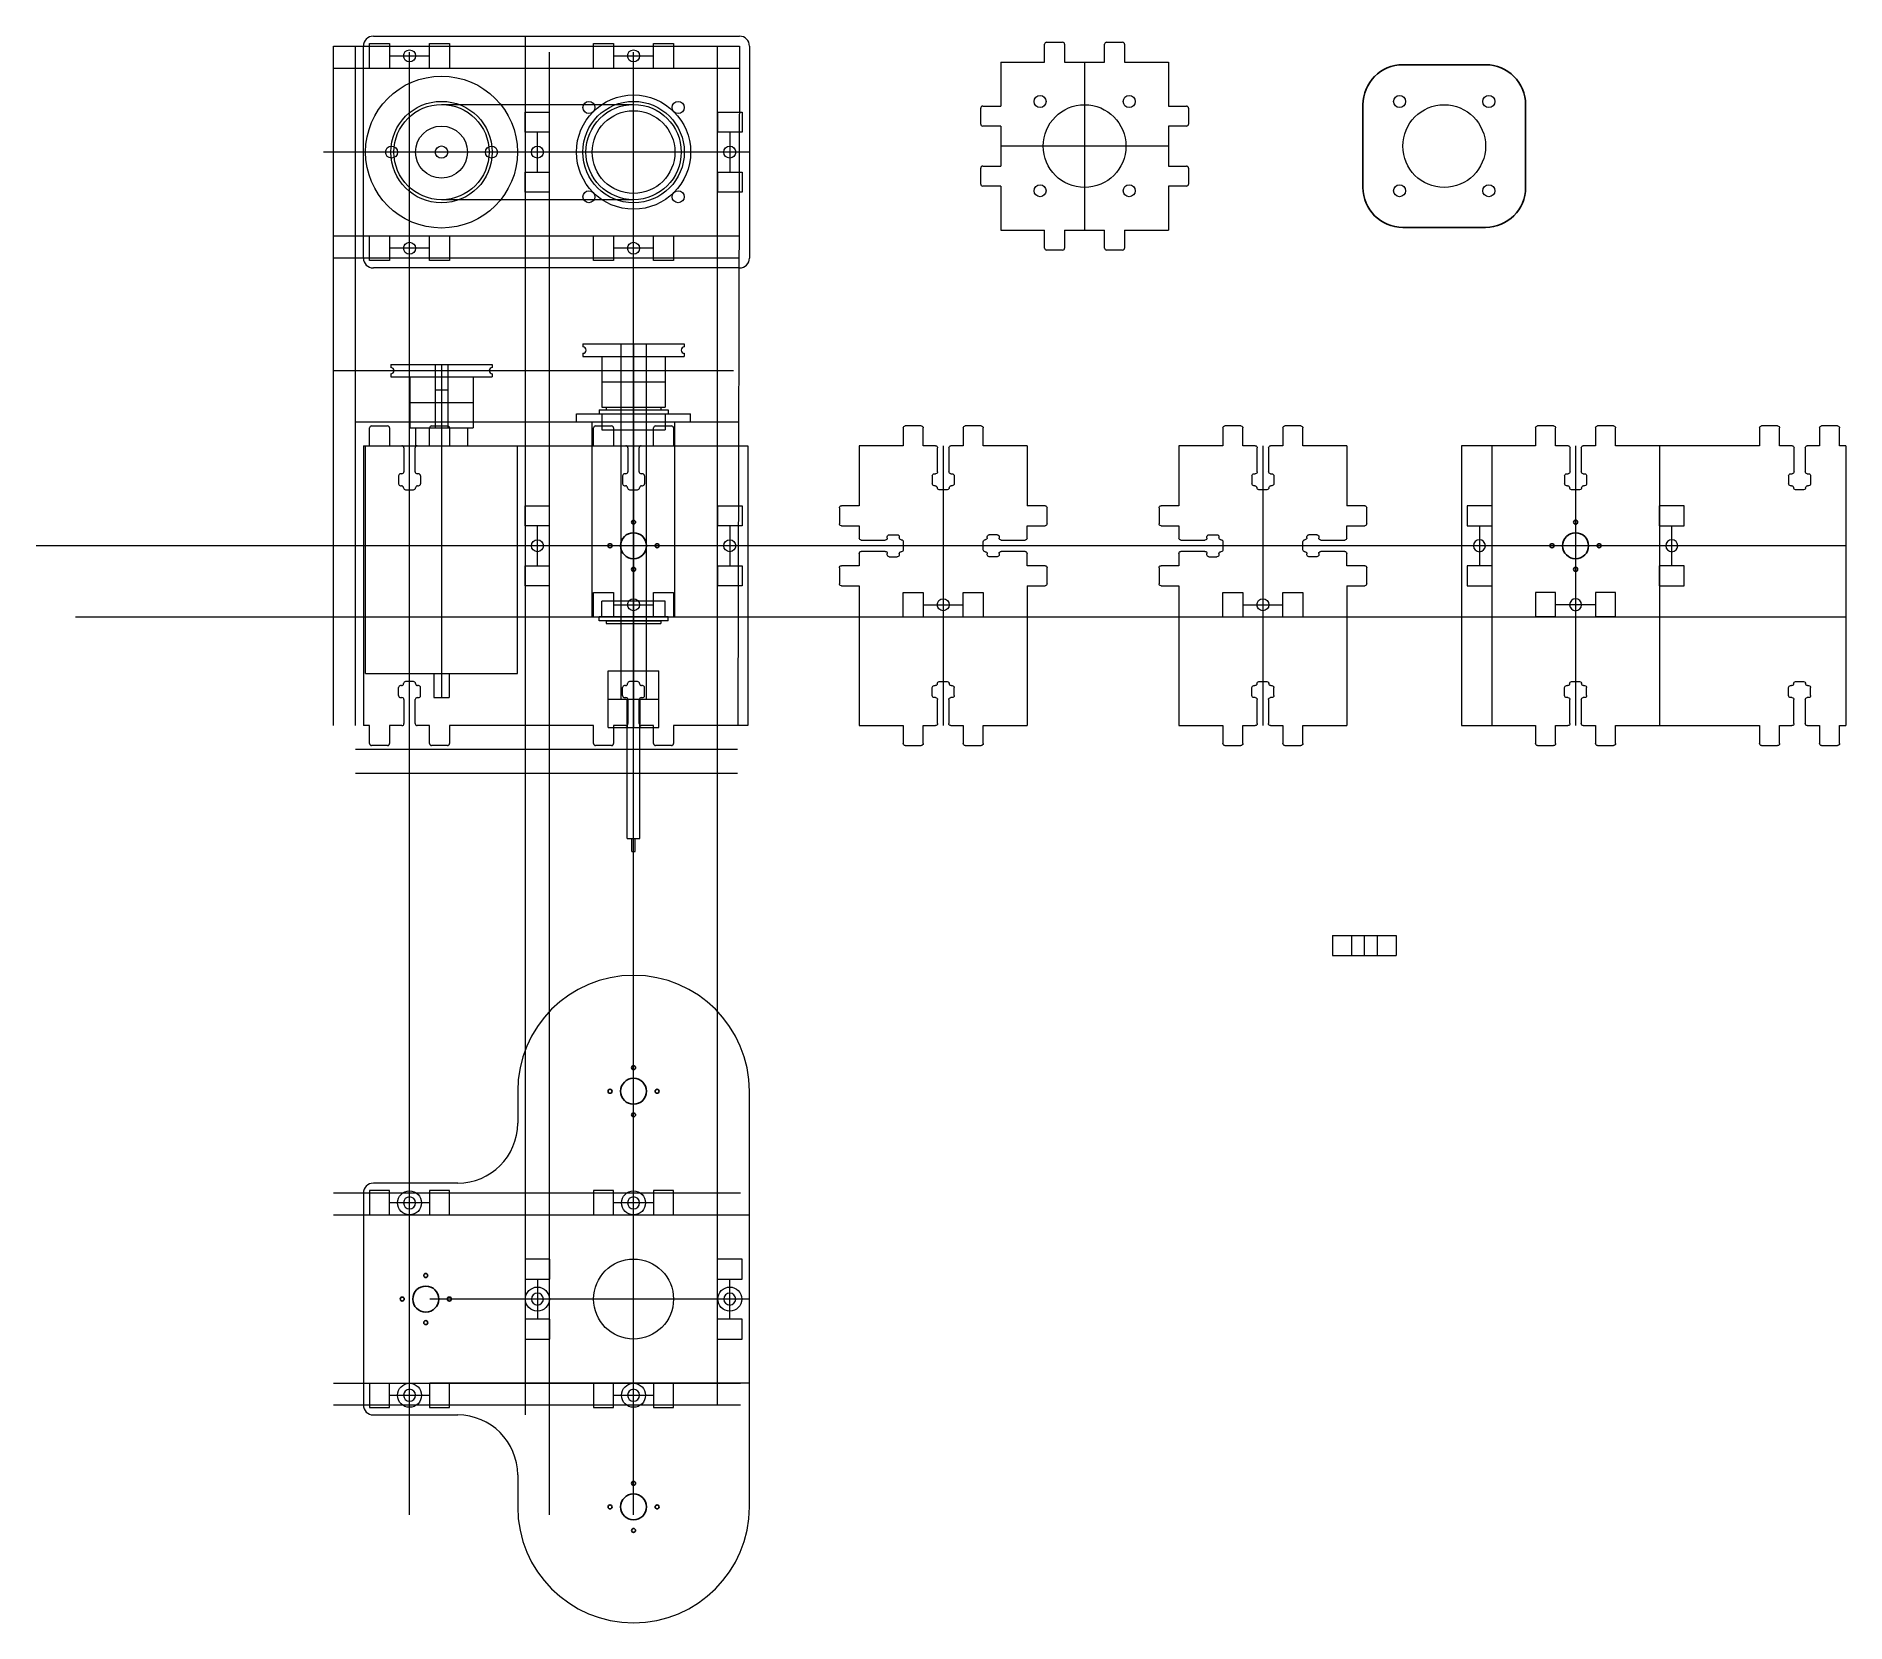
# Model space of a CAD drawing. Header units: millimetres. Extents: x -122 to 330, y -260 to 138.
import ezdxf

# ---------------------------------------------------------------- set-up
doc = ezdxf.new("R2010")
doc.units = ezdxf.units.MM
doc.layers.get('0').update_dxf_attribs({"linetype": 'CONTINUOUS', "lineweight": 25, "true_color": 0x000000})
for name, color, linetype, lineweight, true_color in [('01 - Front', 7, 'CONTINUOUS', 0, 0x000000), ('02 -Top', 7, 'CONTINUOUS', 0, 0x000000), ('03 - Left', 7, 'CONTINUOUS', 0, 0x000000), ('04 - Right', 7, 'CONTINUOUS', 0, 0x000000), ('05 - Bottom', 7, 'CONTINUOUS', 0, 0x000000), ('07 - Mount', 7, 'CONTINUOUS', 0, 0x000000), ('08 - Support', 7, 'CONTINUOUS', 0, 0x000000), ('Drawings', 5, 'CONTINUOUS', 0, 0x0000ff), ('Drawings - Belt', 1, 'CONTINUOUS', 0, 0xff0000), ('Drawings - Coupling', 7, 'CONTINUOUS', 0, 0x000000), ('Drawings - Drive Shaft', 1, 'CONTINUOUS', 0, 0xff0000), ('Drawings - End Mill', 1, 'CONTINUOUS', 0, 0xff0000), ('Drawings - Flange', 3, 'CONTINUOUS', 0, 0x00ff00), ('Drawings - Kysan 1112016 - Side', 3, 'CONTINUOUS', 0, 0x00ff00), ('Drawings - Motor Pulley', 7, 'CONTINUOUS', 0, 0x000000), ('Drawings - O-Ring', 7, 'CONTINUOUS', 0, 0x000000), ('Drawings - Pulley', 4, 'CONTINUOUS', 0, 0x00ffff), ('Drawings - R4 Bearing', 2, 'CONTINUOUS', 0, 0xffff00), ('Drawings - R4F Bearing', 2, 'CONTINUOUS', 0, 0xffff00), ('Drawings - Shaft Pulley', 7, 'CONTINUOUS', 0, 0x000000)]:
    doc.layers.add(name, color=color, linetype=linetype, lineweight=lineweight, true_color=true_color)

# ---------------------------------------------------------------- blocks, each defined once
blk = doc.blocks.new('tgrips-5')
for p, q in [((-9.5, 5), (-5.5, 5)), ((5.5, 5), (9.5, 5)), ((-10, 0), (-10, 4.5)), ((-5, 4.5), (-5, 0)), ((-5, 0), (-1.92, 0)), ((1.9, 0), (5, 0)), ((5, 0), (5, 4.5)), ((10, 4.5), (10, 0)), ((-1.42, -0.5), (-1.42, -6.5)), ((1.4, -6.5), (1.4, -0.5)), ((-2.75, -7.5), (-2.75, -9.5)), ((-1.92, -7), (-2.25, -7)), ((2.25, -7), (1.9, -7)), ((2.75, -7.5), (2.75, -9.5)), ((-2.25, -10), (-2, -10)), ((-1.5, -10.5), (-1.5, -10.5)), ((-1, -11), (1, -11)), ((1.5, -10.5), (1.5, -10.5)), ((2, -10), (2.25, -10))]:
    blk.add_line(p, q)
for centre, start, end in [((-9.5, 4.5), 90, 180), ((-5.5, 4.5), 0, 90), ((5.5, 4.5), 90, 180), ((9.5, 4.5), 0, 90), ((-1.92, -0.5), 0.0051, 90), ((1.9, -0.5), 89.9286, 180), ((-2.25, -7.5), 90.055, 179.9104), ((-1.92, -6.5), 270.055, 0.0051), ((1.9, -6.5), 180, 269.9456), ((2.25, -7.5), 359.9519, 89.9456), ((-2.25, -9.5), 179.9104, 270), ((-2, -10.5), 0, 90), ((-1, -10.5), 180, 270), ((1, -10.5), 270, 0), ((2, -10.5), 90, 180), ((2.25, -9.5), 270, 359.9519)]:
    blk.add_arc(centre, 0.5, start, end)
blk = doc.blocks.new('tcutout-5')
for p, q in [((-10, 6.15), (-5, 6.15)), ((-10, 0), (-10, 6.15)), ((-5, 6.15), (-5, 0)), ((5, 6.15), (10, 6.15)), ((5, 0), (5, 6.15)), ((10, 6.15), (10, 0)), ((-10, 0), (-5, 0)), ((5, 0), (10, 0))]:
    blk.add_line(p, q)
blk.add_circle((0, 3.075), 1.5)
at = {"layer": 'Drawings'}
blk.add_line((-5, 3.075), (5, 3.075), dxfattribs=at)

msp = doc.modelspace()

# ---------------------------------------------------------------- linework, layer by layer
for p, q in [((219.65, 130.35), (240.35, 130.35)), ((209.65, 99.65), (209.65, 120.35)), ((250.35, 99.65), (250.35, 120.35)), ((219.65, 89.65), (240.35, 89.65))]:
    msp.add_line(p, q)
for centre, radius in [((27.12, 15.9), 0.5), ((262.88, 15.9), 0.5), ((21.23, 10), 0.5), ((27.12, 10), 3.25), ((33.02, 10), 0.5), ((256.98, 10), 0.5), ((262.88, 10), 3.25), ((268.77, 10), 0.5), ((27.12, 4.1), 0.5), ((262.88, 4.1), 0.5), ((27.12, -120.6), 0.5), ((21.23, -126.5), 0.5), ((27.12, -126.5), 3.25), ((33.02, -126.5), 0.5), ((27.12, -132.4), 0.5), ((-24.88, -178.5), 3.25), ((-24.88, -172.6), 0.5), ((-30.78, -178.5), 0.5), ((-18.98, -178.5), 0.5), ((-24.88, -184.4), 0.5), ((27.12, -224.6), 0.5), ((21.23, -230.5), 0.5), ((27.12, -230.5), 3.25), ((33.02, -230.5), 0.5), ((27.12, -236.4), 0.5)]:
    msp.add_circle(centre, radius)
for centre, start, end in [((219.65, 120.35), 90, 180), ((240.35, 120.35), 0, 90), ((219.65, 99.65), 180, 270), ((240.35, 99.65), 270, 0)]:
    msp.add_arc(centre, 10, start, end)
at = {"layer": '01 - Front'}
for p, q in [((-40.5, 35), (-40.5, -35)), ((-40.5, 35), (-38.94, 35)), ((-18.94, 35), (17.12, 35)), ((37.12, 35), (55.69, 35)), ((55.69, 35), (55.69, -35)), ((234.31, 35), (234.31, -35)), ((252.88, 35), (234.31, 35)), ((308.94, 35), (272.88, 35)), ((330.5, 35), (328.94, 35)), ((330.5, 35), (330.5, -35)), ((-38.94, -35), (-40.5, -35)), ((17.12, -35), (-18.94, -35)), ((55.69, -35), (37.12, -35)), ((234.31, -35), (252.88, -35)), ((272.88, -35), (308.94, -35)), ((328.94, -35), (330.5, -35))]:
    msp.add_line(p, q, dxfattribs=at)
at = {"layer": '02 -Top'}
for p, q in [((-38, 137.5), (53.63, 137.5)), ((-40.5, 82), (-40.5, 135)), ((56.12, 135), (56.12, 82)), ((53.63, 79.5), (-38, 79.5))]:
    msp.add_line(p, q, dxfattribs=at)
for centre, radius in [((128.84, 121.16), 1.5), ((151.16, 121.16), 1.5), ((218.84, 121.16), 1.5), ((241.16, 121.16), 1.5), ((15.96, 119.66), 1.5), ((27.12, 108.5), 10.35), ((38.29, 119.66), 1.5), ((140, 110), 10.35), ((230, 110), 10.35), ((-20.94, 108.5), 6.5), ((-33.44, 108.5), 1.5), ((-8.44, 108.5), 1.5), ((128.84, 98.84), 1.5), ((151.16, 98.84), 1.5), ((218.84, 98.84), 1.5), ((241.16, 98.84), 1.5), ((15.96, 97.34), 1.5), ((38.29, 97.34), 1.5)]:
    msp.add_circle(centre, radius, dxfattribs=at)
for centre, start, end in [((-38, 135), 90, 180), ((53.63, 135), 0, 90), ((-38, 82), 180, 270), ((53.63, 82), 270, 0)]:
    msp.add_arc(centre, 2.5, start, end, dxfattribs=at)
at = {"layer": '03 - Left'}
for p, q in [((94.62, 35), (83.62, 35)), ((83.62, 35), (83.62, 20)), ((125.62, 35), (114.62, 35)), ((125.62, 35), (125.62, 20)), ((174.62, 35), (163.62, 35)), ((163.62, 35), (163.62, 20)), ((205.62, 35), (194.62, 35)), ((205.62, 35), (205.62, 20)), ((83.62, 0), (83.62, -35)), ((125.62, 0), (125.62, -35)), ((163.62, 0), (163.62, -35)), ((205.62, 0), (205.62, -35)), ((83.62, -35), (94.62, -35)), ((114.62, -35), (125.62, -35)), ((163.62, -35), (174.62, -35)), ((194.62, -35), (205.62, -35))]:
    msp.add_line(p, q, dxfattribs=at)
at = {"layer": '05 - Bottom'}
for p, q in [((-1.88, -126.5), (-1.88, -134.5)), ((56.12, -230.5), (56.12, -126.5)), ((-40.5, -152), (-40.5, -205)), ((-16.88, -149.5), (-38, -149.5)), ((-38, -207.5), (-16.88, -207.5)), ((-1.88, -222.5), (-1.88, -230.5))]:
    msp.add_line(p, q, dxfattribs=at)
msp.add_circle((27.12, -178.5), 10, dxfattribs=at)
for centre, radius, start, end in [((27.12, -126.5), 29, 0, 180), ((-16.88, -134.5), 15, 270, 0), ((-38, -152), 2.5, 90, 180), ((-38, -205), 2.5, 180, 270), ((-16.88, -222.5), 15, 0, 90), ((27.12, -230.5), 29, 180, 0)]:
    msp.add_arc(centre, radius, start, end, dxfattribs=at)
at = {"layer": '07 - Mount'}
for p, q in [((-1.88, -126.5), (-1.88, -134.5)), ((56.12, -230.5), (56.12, -126.5)), ((-40.5, -152), (-40.5, -205)), ((-16.88, -149.5), (-38, -149.5)), ((-38, -207.5), (-16.88, -207.5)), ((-1.88, -222.5), (-1.88, -230.5))]:
    msp.add_line(p, q, dxfattribs=at)
for centre, radius in [((-28.94, -154.43), 3), ((27.12, -154.43), 3), ((27.12, -178.5), 10), ((3.05, -178.5), 3), ((51.2, -178.5), 3), ((-28.94, -202.58), 3), ((27.12, -202.58), 3)]:
    msp.add_circle(centre, radius, dxfattribs=at)
for centre, radius, start, end in [((27.12, -126.5), 29, 0, 180), ((-16.88, -134.5), 15, 270, 0), ((-38, -152), 2.5, 90, 180), ((-38, -205), 2.5, 180, 270), ((-16.88, -222.5), 15, 0, 90), ((27.12, -230.5), 29, 180, 0)]:
    msp.add_arc(centre, radius, start, end, dxfattribs=at)
at = {"layer": '08 - Support'}
for p, q in [((130.5, 136), (134.5, 136)), ((145.5, 136), (149.5, 136)), ((130, 131), (130, 135.5)), ((135, 135.5), (135, 131)), ((145, 131), (145, 135.5)), ((150, 135.5), (150, 131)), ((119, 131), (119, 120)), ((119, 131), (130, 131)), ((135, 131), (145, 131)), ((150, 131), (161, 131)), ((161, 131), (161, 120)), ((114, 115.5), (114, 119.5)), ((114.5, 120), (119, 120)), ((161, 120), (165.5, 120)), ((166, 119.5), (166, 115.5)), ((119, 115), (114.5, 115)), ((119, 115), (119, 105)), ((165.5, 115), (161, 115)), ((161, 115), (161, 105)), ((114, 100.5), (114, 104.5)), ((114.5, 105), (119, 105)), ((161, 105), (165.5, 105)), ((166, 104.5), (166, 100.5)), ((119, 100), (114.5, 100)), ((119, 100), (119, 89)), ((165.5, 100), (161, 100)), ((161, 100), (161, 89)), ((119, 89), (130, 89)), ((130, 84.5), (130, 89)), ((135, 89), (135, 84.5)), ((135, 89), (145, 89)), ((145, 84.5), (145, 89)), ((150, 89), (150, 84.5)), ((150, 89), (161, 89)), ((134.5, 84), (130.5, 84)), ((149.5, 84), (145.5, 84))]:
    msp.add_line(p, q, dxfattribs=at)
for centre, start, end in [((130.5, 135.5), 90, 180), ((134.5, 135.5), 0, 90), ((145.5, 135.5), 90, 180), ((149.5, 135.5), 0, 90), ((114.5, 119.5), 90, 180), ((165.5, 119.5), 360, 90), ((114.5, 115.5), 180, 270), ((165.5, 115.5), 270, 360), ((114.5, 104.5), 90, 180), ((165.5, 104.5), 360, 90), ((114.5, 100.5), 180, 270), ((165.5, 100.5), 270, 360), ((130.5, 84.5), 180, 270), ((134.5, 84.5), 270, 360), ((145.5, 84.5), 180, 270), ((149.5, 84.5), 270, 360)]:
    msp.add_arc(centre, 0.5, start, end, dxfattribs=at)
at = {"layer": 'Drawings'}
for p, q in [((0, 137.5), (0, -207.5)), ((-48, -35), (-48, 135)), ((-48, 135), (53.63, 135)), ((-42.5, -35), (-42.5, 135)), ((-28.94, -232.5), (-28.94, 133.5)), ((6.12, -232.5), (6.12, 133.5)), ((27.12, -232.5), (27.12, 133.5)), ((48.12, -205), (48.12, 135)), ((53.63, 135), (53.19, -35)), ((-48, 129.5), (53.63, 129.5)), ((140, 131), (140, 89)), ((161, 110), (119, 110)), ((56.12, 108.5), (-50.5, 108.5)), ((53.63, 87.5), (-48, 87.5)), ((53.63, 82), (-48, 82)), ((-48, 53.81), (52.13, 53.81)), ((-42.5, 41), (53.38, 41)), ((5.88, 35), (47.69, 35)), ((104.62, 35), (104.62, -35)), ((184.62, 35), (184.62, -35)), ((241.88, 35), (241.88, -35)), ((262.88, 35), (262.88, -35)), ((283.88, 35), (283.88, -35)), ((330.5, 10), (-122.38, 10)), ((-112.52, -7.82), (330.5, -7.82)), ((53.17, -41), (-42.5, -41)), ((53.16, -47), (-42.5, -47)), ((53.87, -152), (-48, -152)), ((53.87, -157.5), (-48, -157.5)), ((56.12, -157.5), (-23.87, -157.5)), ((56.12, -178.5), (-23.87, -178.5)), ((-48, -199.5), (53.87, -199.5)), ((56.12, -199.5), (-23.87, -199.5)), ((-48, -205), (53.87, -205))]:
    msp.add_line(p, q, dxfattribs=at)
msp.add_circle((27.12, 108.5), 14.29, dxfattribs=at)
at = {"layer": 'Drawings - Belt'}
for p, q in [((-20.94, 120.41), (27.12, 120.41)), ((27.12, 96.59), (-20.94, 96.59))]:
    msp.add_line(p, q, dxfattribs=at)
at = {"layer": 'Drawings - Coupling'}
for p, q in [((20.77, -35.48), (20.77, -21.26)), ((20.77, -21.26), (33.47, -21.26)), ((23.95, -21.26), (23.95, -28.37)), ((27.12, -21.26), (27.12, -35.48)), ((30.3, -21.26), (30.3, -28.37)), ((33.47, -35.48), (33.47, -21.26)), ((20.77, -28.37), (33.47, -28.37)), ((25.54, -28.37), (25.54, -35.48)), ((28.71, -28.37), (28.71, -35.48)), ((20.77, -35.48), (33.47, -35.48))]:
    msp.add_line(p, q, dxfattribs=at)
at = {"layer": 'Drawings - Drive Shaft'}
for p, q in [((23.95, 60.51), (30.3, 60.51)), ((23.95, 60.51), (23.95, -28.37)), ((27.12, 60.51), (27.12, -28.37)), ((30.3, 60.51), (30.3, -28.37)), ((23.95, -28.37), (30.3, -28.37))]:
    msp.add_line(p, q, dxfattribs=at)
at = {"layer": 'Drawings - End Mill'}
for p, q in [((25.56, -28.37), (28.69, -28.37)), ((25.56, -63.29), (25.56, -28.37)), ((27.12, -66.47), (27.12, -28.37)), ((28.69, -63.29), (28.69, -28.37)), ((25.56, -63.29), (28.69, -63.29)), ((26.73, -66.47), (26.73, -63.29)), ((27.52, -66.47), (27.52, -63.29)), ((26.73, -66.47), (27.52, -66.47))]:
    msp.add_line(p, q, dxfattribs=at)
at = {"layer": 'Drawings - Flange'}
for p, q in [((12.84, 42.98), (41.41, 42.98)), ((12.84, 41), (12.84, 42.98)), ((12.84, 41), (16.77, 41)), ((16.77, -7.82), (16.77, 41)), ((16.77, 41), (37.48, 41)), ((27.12, -7.82), (27.12, 42.98)), ((37.48, -7.82), (37.48, 41)), ((37.48, 41), (41.41, 41)), ((41.41, 41), (41.41, 42.98)), ((16.77, -7.82), (37.48, -7.82))]:
    msp.add_line(p, q, dxfattribs=at)
msp.add_circle((27.12, 108.5), 14.29, dxfattribs=at)
at = {"layer": 'Drawings - Kysan 1112016 - Side'}
for p, q in [((-22.52, 49), (-19.35, 49)), ((-22.52, 49), (-22.52, 39.5)), ((-20.94, 49), (-20.94, -28)), ((-19.35, 49), (-19.35, 39.5)), ((-27.44, 39.5), (-27.44, 35)), ((-27.44, 39.5), (-14.44, 39.5)), ((-14.44, 39.5), (-14.44, 35)), ((-39.94, -22), (-39.94, 35)), ((-39.94, 35), (-1.94, 35)), ((-1.94, -22), (-1.94, 35)), ((-39.94, -22), (-1.94, -22)), ((-22.84, -22), (-22.84, -28)), ((-19.04, -22), (-19.04, -28)), ((-22.84, -28), (-19.04, -28))]:
    msp.add_line(p, q, dxfattribs=at)
for centre, radius in [((-20.94, 108.5), 19), ((-20.94, 108.5), 6.5), ((-33.44, 108.5), 1.5), ((-20.94, 108.5), 1.56), ((-8.44, 108.5), 1.5)]:
    msp.add_circle(centre, radius, dxfattribs=at)
at = {"layer": 'Drawings - Motor Pulley'}
for p, q in [((-33.64, 55.38), (-8.24, 55.38)), ((-33.64, 55.38), (-33.64, 54.61)), ((-22.52, 55.38), (-22.52, 39.5)), ((-20.94, 55.38), (-20.94, 39.5)), ((-19.35, 55.38), (-19.35, 39.5)), ((-8.24, 55.38), (-8.24, 54.61)), ((-33.64, 53.02), (-33.64, 52.25)), ((-33.64, 52.25), (-8.24, 52.25)), ((-28.87, 52.25), (-28.87, 39.5)), ((-13, 52.25), (-13, 39.5)), ((-8.24, 53.02), (-8.24, 52.25)), ((-28.87, 45.85), (-13, 45.85)), ((-28.87, 39.5), (-13, 39.5))]:
    msp.add_line(p, q, dxfattribs=at)
for centre, start, end in [((-33.64, 53.81), 270, 90), ((-8.24, 53.81), 90, 270)]:
    msp.add_arc(centre, 0.794, start, end, dxfattribs=at)
at = {"layer": 'Drawings - O-Ring'}
for p, q in [((20.27, 44.64), (20.27, 44)), ((20.27, 44.64), (33.98, 44.64)), ((20.27, 44), (33.98, 44)), ((27.12, 44.64), (27.12, 44)), ((33.98, 44.64), (33.98, 44)), ((20.27, -8.83), (20.27, -9.47)), ((20.27, -8.83), (33.98, -8.83)), ((27.12, -8.83), (27.12, -9.47)), ((33.98, -8.83), (33.98, -9.47)), ((20.27, -9.47), (33.98, -9.47))]:
    msp.add_line(p, q, dxfattribs=at)
at = {"layer": 'Drawings - Pulley'}
for centre, radius in [((-20.94, 108.5), 12.7), ((-20.94, 108.5), 11.91), ((27.12, 108.5), 12.7), ((27.12, 108.5), 11.91)]:
    msp.add_circle(centre, radius, dxfattribs=at)
at = {"layer": 'Drawings - R4 Bearing'}
for p, q in [((202.06, -87.51), (217.94, -87.51)), ((202.06, -87.51), (202.06, -92.49)), ((206.82, -87.51), (206.82, -92.49)), ((210, -87.51), (210, -92.49)), ((213.18, -87.51), (213.18, -92.49)), ((217.94, -87.51), (217.94, -92.49)), ((202.06, -92.49), (217.94, -92.49))]:
    msp.add_line(p, q, dxfattribs=at)
at = {"layer": 'Drawings - R4F Bearing'}
for p, q in [((18.5, 44), (18.5, 42.98)), ((18.5, 44), (35.75, 44)), ((18.5, 42.98), (35.75, 42.98)), ((19.19, 42.98), (19.19, 39.02)), ((27.12, 44), (27.12, 39.02)), ((35.06, 42.98), (35.06, 39.02)), ((35.75, 44), (35.75, 42.98)), ((19.19, 39.02), (35.06, 39.02)), ((35.06, -3.85), (19.19, -3.85)), ((19.19, -7.82), (19.19, -3.85)), ((27.12, -8.83), (27.12, -3.85)), ((35.06, -7.82), (35.06, -3.85)), ((35.75, -7.82), (18.5, -7.82)), ((18.5, -8.83), (18.5, -7.82)), ((35.75, -8.83), (18.5, -8.83)), ((35.75, -8.83), (35.75, -7.82))]:
    msp.add_line(p, q, dxfattribs=at)
at = {"layer": 'Drawings - Shaft Pulley'}
for p, q in [((14.43, 60.51), (39.82, 60.51)), ((14.43, 60.51), (14.43, 59.74)), ((23.95, 60.51), (23.95, 44.64)), ((27.12, 60.51), (27.12, 44.64)), ((30.3, 60.51), (30.3, 44.64)), ((39.82, 60.51), (39.82, 59.74)), ((14.43, 58.15), (14.43, 57.39)), ((14.43, 57.39), (39.82, 57.39)), ((19.19, 57.39), (19.19, 44.64)), ((35.06, 57.39), (35.06, 44.64)), ((39.82, 58.15), (39.82, 57.39)), ((19.19, 50.99), (35.06, 50.99)), ((19.19, 44.64), (35.06, 44.64))]:
    msp.add_line(p, q, dxfattribs=at)
for centre, start, end in [((14.43, 58.95), 270, 90), ((39.82, 58.95), 90, 270)]:
    msp.add_arc(centre, 0.794, start, end, dxfattribs=at)

# ---------------------------------------------------------------- block references
at = {"layer": '01 - Front'}
for name, p in [('tgrips-5', (-28.94, 35)), ('tgrips-5', (27.12, 35)), ('tcutout-5', (27.12, -7.82)), ('tcutout-5', (104.62, -7.82)), ('tcutout-5', (184.62, -7.82))]:
    msp.add_blockref(name, p, dxfattribs=at)
at = {"layer": '01 - Front', "yscale": -1}
for name, p, rotation in [('tgrips-5', (262.88, 35), 180), ('tgrips-5', (318.94, 35), 180), ('tcutout-5', (241.88, 10), 270), ('tcutout-5', (283.88, 10), 90), ('tcutout-5', (262.88, -7.82), 180)]:
    msp.add_blockref(name, p, dxfattribs=dict(at, rotation=rotation))
at = {"layer": '01 - Front'}
for name, p, rotation in [('tcutout-5', (6.12, 10), 90), ('tcutout-5', (48.12, 10), -90), ('tgrips-5', (-28.94, -35), 180), ('tgrips-5', (27.12, -35), 180)]:
    msp.add_blockref(name, p, dxfattribs=dict(at, rotation=rotation))
at = {"layer": '01 - Front', "yscale": -1}
for p in [(262.88, -35), (318.94, -35)]:
    msp.add_blockref('tgrips-5', p, dxfattribs=at)
at = {"layer": '02 -Top'}
for p in [(-28.94, 129.5), (27.12, 129.5)]:
    msp.add_blockref('tcutout-5', p, dxfattribs=at)
for p, rotation in [((6.12, 108.5), 90), ((48.12, 108.5), -90), ((-28.94, 87.5), 180), ((27.12, 87.5), 180)]:
    msp.add_blockref('tcutout-5', p, dxfattribs=dict(at, rotation=rotation))
at = {"layer": '03 - Left', "yscale": -1}
for p, rotation in [((104.62, 35), 180), ((184.62, 35), 180), ((83.62, 10), 270), ((163.62, 10), 270), ((104.62, -35), 360), ((184.62, -35), 360)]:
    msp.add_blockref('tgrips-5', p, dxfattribs=dict(at, rotation=rotation))
at = {"layer": '04 - Right', "yscale": -1, "rotation": 89.99999999999999}
for p in [(125.62, 10), (205.62, 10)]:
    msp.add_blockref('tgrips-5', p, dxfattribs=at)
at = {"layer": '05 - Bottom', "yscale": -1}
for p, rotation in [((-28.94, -157.5), 180), ((27.12, -157.5), 180), ((6.12, -178.5), 270), ((48.12, -178.5), 90.00000000000001)]:
    msp.add_blockref('tcutout-5', p, dxfattribs=dict(at, rotation=rotation))
for p in [(-28.94, -199.5), (27.12, -199.5)]:
    msp.add_blockref('tcutout-5', p, dxfattribs=at)

doc.saveas('drawing.dxf')
